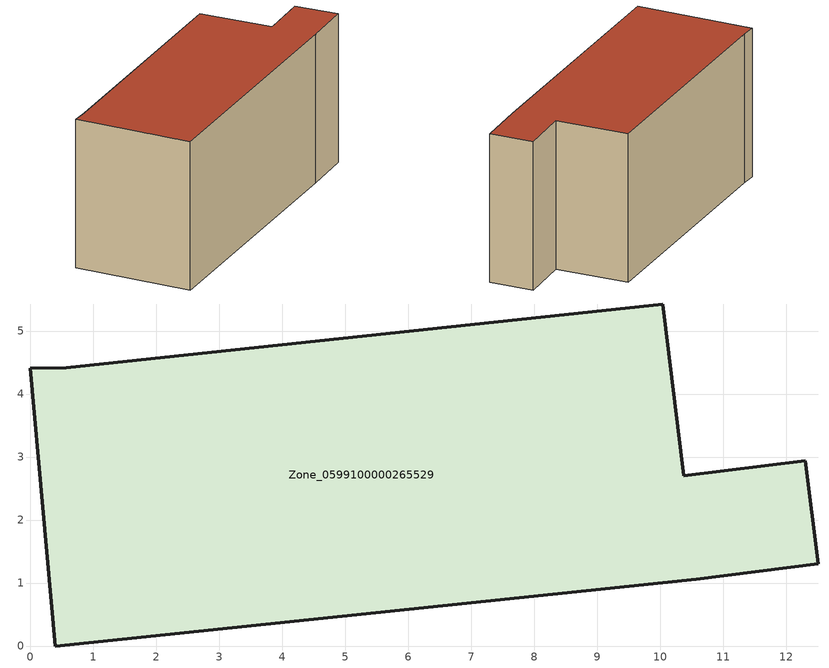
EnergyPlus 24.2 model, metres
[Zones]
Zone_0599100000265529
 floor ground (C_G): 10.04,5.43 10.37,2.7 12.3,2.94 12.51,1.3 10.57,1.06 0.4,0 0,4.41 0.57,4.42 z0
 wall outside (C_F): 0.57,4.42 0,4.41 0.4,0 10.57,1.06 12.51,1.3 12.3,2.94 10.37,2.7 10.04,5.43 0.57,4.42 z0:5.62
 roof outside (C_R): 10.37,2.7 10.04,5.43 0.57,4.42 0,4.41 0.4,0 10.57,1.06 12.51,1.3 12.3,2.94 z5.62
[BUILDING]
Pand.0599100000265529: North Axis=0; Terrain=City; Loads Convergence Tolerance Value=0.04; Temperature Convergence Tolerance Value=0.4; Solar Distribution=FullExterior; Maximum Number of Warmup Days=25; Minimum Number of Warmup Days=1
[Site:Location]
Rotterdam.The.Hague.AP_ZH_NLD Design_Conditions: Latitude=51.96; Longitude=4.45; Time Zone=1; Elevation=-4.5
[SITE:GROUNDTEMPERATURE:BUILDINGSURFACE]
18, 18, 18, 18, 18, 18, 18, 18, 18, 18, 18, 18
[MATERIAL] Thermal Absorptance=0.9; Solar Absorptance=0.7; Visible Absorptance=0.7
Name | Roughness | Thickness | Conductivity | Density | Specific Heat
G.TI.1946 | MediumSmooth | 0.15 | 1 | 540 | 1210
F.TI.1946 | Rough | 0.3 | 0.857143 | 1920 | 840
R.TI.1946 | MediumRough | 0.2 | 0.1 | 1500 | 1000
[CONSTRUCTION]
C_G: G.TI.1946
C_F: F.TI.1946
C_R: R.TI.1946
[ZONE]
Zone_0599100000265529: Type=1; Multiplier=1; Ceiling Height=Autocalculate; Volume=Autocalculate; Floor Area=autocalculate; Part of Total Floor Area=Yes
[ZONEINFILTRATION:DESIGNFLOWRATE]
Infil_Zone_0599100000265529: Zone or ZoneList or Space or SpaceList=Zone_0599100000265529; Schedule=AlwaysOn; Design Flow Rate Calculation Method=Flow/Area; Flow Rate per Floor Area=0.003; Constant Term Coefficient=1; Temperature Term Coefficient=0; Velocity Term Coefficient=0; Velocity Squared Term Coefficient=0
[HVACTEMPLATE:ZONE:IDEALLOADSAIRSYSTEM]
Zone_0599100000265529: Maximum Heating Supply Air Temperature=50; Minimum Cooling Supply Air Temperature=13; Maximum Heating Supply Air Humidity Ratio=0.0156; Minimum Cooling Supply Air Humidity Ratio=0.0077; Heating Limit=NoLimit; Cooling Limit=NoLimit; Dehumidification Control Type=ConstantSensibleHeatRatio; Cooling Sensible Heat Ratio=0.7; Dehumidification Setpoint=60; Humidification Control Type=None; Humidification Setpoint=30; Outdoor Air Method=None; Outdoor Air Flow Rate per Person=0.00944; Outdoor Air Flow Rate per Zone Floor Area=0; Outdoor Air Flow Rate per Zone=0; Demand Controlled Ventilation Type=None; Outdoor Air Economizer Type=NoEconomizer; Heat Recovery Type=None; Sensible Heat Recovery Effectiveness=0.7; Latent Heat Recovery Effectiveness=0.65
[ZONECONTROL:THERMOSTAT]
ThermostatControl_Zone_0599100000265529: Zone or ZoneList=Zone_0599100000265529; Control Type Schedule=DualSetpointControlType; Control 1=Thermostat_Zone_0599100000265529; Temperature Difference Between Cutout And Setpoint=0
[THERMOSTATSETPOINT:DUALSETPOINT]
Thermostat_Zone_0599100000265529: Heating Setpoint Temperature Schedule=HeatingSetpoint_Zone_0599100000265529; Cooling Setpoint Temperature Schedule=CoolingSetpoint_Zone_0599100000265529
[SCHEDULE:COMPACT]
HeatingSetpoint_Zone_0599100000265529: Through: 12/31, For: AllDays, Until: 24:00, 21
CoolingSetpoint_Zone_0599100000265529: Through: 12/31, For: AllDays, Until: 24:00, 24
DualSetpointControlType: Through: 12/31, For: AllDays, Until: 24:00, 4
AlwaysOn: Through: 12/31, For: AllDays, Until: 24:00, 1
